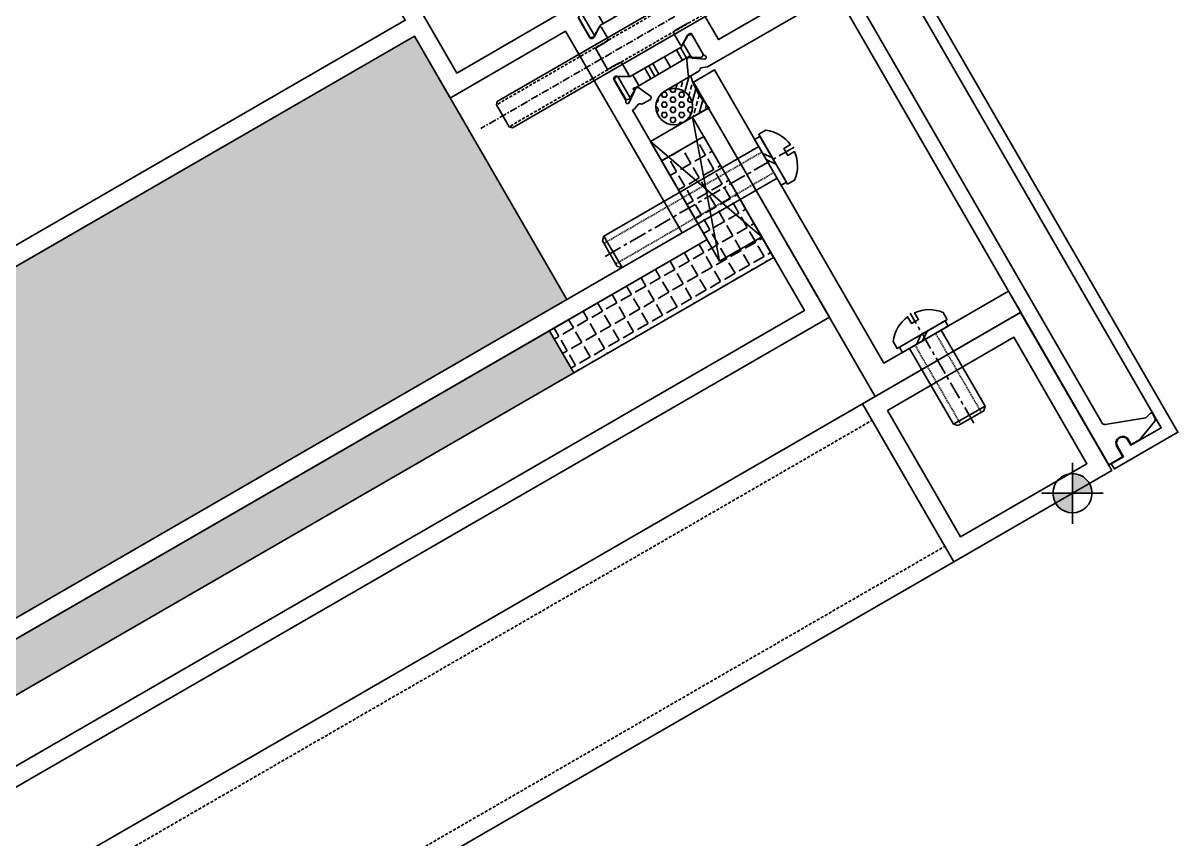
# Model space of a CAD drawing. Header units: millimetres. Extents: x 19684 to 58158, y -7929 to 13062.
# Drawn here: x 36835.7 to 37025.5, y 5507.5 to 5641.5 of the extents above; entities that cross this region are included whole.
import ezdxf

# ---------------------------------------------------------------- set-up
doc = ezdxf.new("R2010")
doc.units = ezdxf.units.MM
for name, pattern in [('CENTER', [2, 1.25, -0.25, 0.25, -0.25]), ('CENTER2', [28.575000000000003, 19.05, -3.175, 3.175, -3.175]), ('CONTINOUS', [0]), ('DASHED', [0.75, 0.5, -0.25]), ('HIDDEN', [0.375, 0.25, -0.125])]:
    doc.linetypes.add(name, pattern=pattern)
for name, color, linetype in [('01', 1, 'Continuous'), ('F-Alum', 4, 'Continuous'), ('F-Bolt', 32, 'Continuous'), ('F-dashed line', 8, 'DASHED'), ('F-Glazing', 8, 'Continuous'), ('F-Misc', 1, 'Continuous'), ('F_MISC', 8, 'Continuous'), ('HAT', 155, 'Continuous'), ('Hatch', 8, 'Continuous'), ('INSUL', 173, 'Continuous'), ('中心线', 1, 'CENTER2'), ('虚线', 8, 'HIDDEN'), ('螺栓钉类', 241, 'Continuous')]:
    doc.layers.add(name, color=color, linetype=linetype)
doc.styles.add('F-simhei', font='')
doc.styles.get('F-simhei').set_extended_font_data('SimHei')
doc.dimstyles.new('1c', dxfattribs={"dimtxt": 3, "dimasz": 2, "dimexe": 1, "dimexo": 2, "dimgap": 1.5, "dimtad": 1, "dimdec": 0, "dimzin": 12, "dimdsep": 46, "dimtxsty": 'F-simhei', "dimblk": 'ARCHTICK', "dimcen": 1, "dimclrd": 1, "dimclre": 1, "dimclrt": 7, "dimadec": 0, "dimazin": 0, "dimtfac": 1, "dimtdec": 0, "dimtix": 1, "dimtofl": 0, "dimtmove": 0, "dimatfit": 3, "dimfxl": 1, "dimtolj": 1, "dimtzin": 0, "dimarcsym": 1})
pattern_1 = [(120.0159999972558, (-47216.91232647803, 12435.17410842589), (-2.381185795183363, -1.375665006030532), [2, -0.7500000000000003]), (210.0160000000012, (-47216.91232647803, 12435.17410842589), (1.375665006030532, -2.381185795183364), [1.999999999999999, -0.7499999999999997])]

# ---------------------------------------------------------------- blocks, each defined once
blk = doc.blocks.new('qertqtwet')
at = {"layer": 'F-Glazing'}
h = blk.add_hatch(dxfattribs=at)
h.set_pattern_fill('ANSI37', color=256, angle=270.0000000000034, style=0)
h.set_pattern_definition([(315.0000000000033, (-29614.42304775224, -25731.69154979243), (1.122532015133579, 1.122532015133709), []), (45.00000000000334, (-29614.42304775224, -25731.69154979243), (-1.122532015133709, 1.122532015133579), [])])
h.paths.add_polyline_path([(-29820.57937317537, -22812.52878940574), (-29818.8122062625, -22812.52878940575), (-29818.8122062625, -22810.33161240899, 0.323428697050681), (-29824.22649746502, -22816.97082330404), (-29822.2096299913, -22816.97082330405, -0.1185157189850159), (-29821.23881053725, -22812.93261066923, -0.2818610536571748)])
h.paths.add_polyline_path([(-29822.2096299913, -22816.97082330405), (-29824.22649746502, -22816.97082330404, 0.3560576311528728), (-29818.8122062625, -22824.46540130571), (-29818.8122062625, -22821.41285720236), (-29820.57937317537, -22821.41285720236, -0.2818610536571745), (-29821.23881053725, -22821.00903593886, -0.1185157189850159)])
at = {"color": 8, "linetype": 'DASHED'}
for p, q in [((-29818.81220626278, -22814.88745477372, -46928.13187290396), (-29758.81220626278, -22814.88745477372, -46928.13187290396)), ((-29818.81220626278, -22814.88745477372, -46928.13187290396), (-29758.81220626278, -22814.88745477372, -46928.13187290396)), ((-29818.81220626278, -22819.05412144038, -46928.13187290396), (-29758.81220626278, -22819.05412144038, -46928.13187290396)), ((-29818.81220626278, -22819.05412144038, -46928.13187290396), (-29758.81220626278, -22819.05412144038, -46928.13187290396))]:
    blk.add_line(p, q, dxfattribs=at)
at = {"color": 8, "linetype": 'CENTER'}
blk.add_line((-29825.47887292947, -22816.97078810705, -46928.13187290396), (-29754.64553959612, -22816.97078810705, -46928.13187290396), dxfattribs=at)
blk.add_line((-29825.47887292947, -22816.97078810705, -46928.13187290396), (-29754.64553959612, -22816.97078810705, -46928.13187290396), dxfattribs=at)
blk.add_arc((-29816.92428280844, -22817.39850685732, -23464.06593645198), 7.314728437362906, 104.9572881810436, 255.0427118187282)
at = {"layer": 'F-Bolt', "elevation": -46928.13187290396}
blk.add_lwpolyline([(-29820.98789410364, -22820.49255707884, 0.2099352819367999), (-29819.32357117219, -22821.47078796239), (-29818.81220753584, -22821.47078810705), (-29818.81220498975, -22812.47078810705), (-29819.3235686261, -22812.47078796277, 0.2099352819368), (-29820.98789211101, -22813.44901790502, 0.1433843212667726), (-29822.08493336194, -22816.35715081947), (-29820.79994085657, -22816.35715118109), (-29820.79994120376, -22817.58442390836), (-29822.08493370902, -22817.58442354483, 0.1433843212667727)], format="xyb", close=True, dxfattribs=at)
blk.add_lwpolyline([(-29820.98789410364, -22820.49255707884, 0.2099352819367999), (-29819.32357117219, -22821.47078796239), (-29818.81220753584, -22821.47078810705), (-29818.81220498975, -22812.47078810705), (-29819.3235686261, -22812.47078796277, 0.2099352819368), (-29820.98789211101, -22813.44901790502, 0.1433843212667726), (-29822.08493336194, -22816.35715081947), (-29820.79994085657, -22816.35715118109), (-29820.79994120376, -22817.58442390836), (-29822.08493370902, -22817.58442354483, 0.1433843212667727)], format="xyb", close=True, dxfattribs=at)
blk.add_lwpolyline([(-29818.81220626278, -22819.47078810705), (-29759.22887292947, -22819.47078810705), (-29758.81220626278, -22819.05412144038), (-29758.81220626278, -22814.88745477372), (-29759.22887292947, -22814.47078810705), (-29818.81220626278, -22814.47078810705)], dxfattribs=at)
blk.add_lwpolyline([(-29818.81220626278, -22819.47078810705), (-29759.22887292947, -22819.47078810705), (-29758.81220626278, -22819.05412144038), (-29758.81220626278, -22814.88745477372), (-29759.22887292947, -22814.47078810705), (-29818.81220626278, -22814.47078810705)], dxfattribs=at)
blk = doc.blocks.new('A$C455C3A01')
at = {"layer": 'Hatch'}
h = blk.add_hatch(dxfattribs=at)
h.set_pattern_fill('M_SYNTHETIC-PISA', color=256, pattern_type=2)
h.set_pattern_definition([(90, (-9.900000006500932, 423.8302261678061), (-6, 3.673940397442059e-16), []), (90, (-9.150000006500932, 423.8302261678061), (-6, 3.673940397442059e-16), []), (90, (-8.400000006500932, 423.8302261678061), (-6, 3.673940397442059e-16), []), (90, (-6.150000006500932, 423.8302261678061), (-6, 3.673940397442059e-16), [])])
edge = h.paths.add_edge_path()
edge.add_arc((-6.87320508075617, -1.599999999999832), 0.5000000000000772, 270.0000000000381, 300.0000000000389, ccw=False)
edge.add_line((-6.873205080755838, -2.099999999999909), (-6.900000000000205, -2.099999999999909))
edge.add_arc((-6.900000000000205, -1.599999999999909), 0.5, 180, 270, ccw=False)
edge.add_line((-7.400000000000205, -1.599999999999909), (-7.400000000000205, 1.600000000000364))
edge.add_arc((-6.900000000000205, 1.600000000000364), 0.5, 90, 180, ccw=False)
edge.add_line((-6.900000000000205, 2.100000000000364), (-6.873205080757202, 2.099999999999909))
edge.add_arc((-6.873205080757574, 1.599999999999688), 0.5000000000002212, 59.999999999965496, 89.99999999995748, ccw=False)
edge.add_line((-6.623205080757202, 2.033012701891948), (-4.833974596215853, 1))
edge.add_line((-4.833974596215853, 1), (4.833974596215398, 1))
edge.add_line((4.833974596215398, 1), (6.623205080756748, 2.033012701891948))
edge.add_arc((6.87320508075709, 1.599999999999793), 0.5000000000001159, 90.00000000003928, 120.00000000003769, ccw=False)
edge.add_line((6.873205080756748, 2.099999999999909), (6.89999999999975, 2.100000000000364))
edge.add_arc((6.89999999999975, 1.600000000000364), 0.5, 0, 90, ccw=False)
edge.add_line((7.39999999999975, 1.600000000000364), (7.39999999999975, -1.599999999999909))
edge.add_arc((6.89999999999975, -1.599999999999909), 0.5, -90, 0, ccw=False)
edge.add_line((6.89999999999975, -2.099999999999909), (6.873205080755383, -2.099999999999909))
edge.add_arc((6.873205080755718, -1.599999999999822), 0.5000000000000873, 239.99999999996152, 269.99999999996163, ccw=False)
edge.add_line((6.623205080755383, -2.033012701891948), (4.833974596216308, -1))
edge.add_line((4.833974596216308, -1), (-4.833974596216308, -1))
edge.add_line((-4.833974596216308, -1), (-6.623205080755838, -2.033012701891948))
at = {"color": 0, "linetype": 'ByBlock'}
blk.add_lwpolyline([(-6.623205080755838, -2.033012701891948, -0.1316524975873993), (-6.873205080755838, -2.099999999999909), (-6.900000000000205, -2.099999999999909, -0.414213562373095), (-7.400000000000205, -1.599999999999909), (-7.400000000000205, 1.600000000000364, -0.414213562373095), (-6.900000000000205, 2.100000000000364), (-6.873205080757202, 2.099999999999909, -0.1316524975873601), (-6.623205080757202, 2.033012701891948), (-4.833974596215853, 1), (4.833974596215398, 1), (6.623205080756748, 2.033012701891948, -0.1316524975873888), (6.873205080756748, 2.099999999999909), (6.89999999999975, 2.100000000000364, -0.4142135623730949), (7.39999999999975, 1.600000000000364), (7.39999999999975, -1.599999999999909, -0.4142135623730951), (6.89999999999975, -2.099999999999909), (6.873205080755383, -2.099999999999909, -0.1316524975873966), (6.623205080755383, -2.033012701891948), (4.833974596216308, -1), (-4.833974596216308, -1)], format="xyb", close=True, dxfattribs=at)
blk = doc.blocks.new('*U84')
at = {"layer": 'HAT'}
h = blk.add_hatch(dxfattribs=at)
h.set_pattern_fill('ANSI33', color=256, scale=0.5)
h.set_pattern_definition([(45, (-42960.06277537793, -11922.42191400856), (-1.122532015133644, 1.122532015133644), []), (45, (-42958.94024287794, -11922.42191400856), (-1.122532015133644, 1.122532015133644), [0.79375, -0.396875])])
edge = h.paths.add_edge_path()
edge.add_arc((3, 11.082361000701), 11.48123361620425, 254.8530260690202, 285.14697393097975, ccw=False)
edge.add_line((0, -1.77635683940025e-15), (0, -4.746772359798344))
edge.add_arc((3, -4.902934290748822), 3.004061675245397, 2.979783772836811, 177.0202162271633, ccw=False)
edge.add_line((6, -4.746772359798344), (6, -1.77635683940025e-15))
h = blk.add_hatch(dxfattribs=at)
h.set_pattern_fill('HEX', color=256, scale=0.5)
h.set_pattern_definition([(0, (-42960.06277537793, -11922.42191400856), (0, 0.824889), [0.47625, -0.9525]), (120, (-42960.06277537793, -11922.42191400856), (-0.7143748293023419, -0.4124444999999998), [0.4762499999999993, -0.9524999999999986]), (59.99999999999999, (-42959.58652537793, -11922.42191400856), (-0.7143748293023418, 0.4124445000000001), [0.47625, -0.9525])])
edge = h.paths.add_edge_path()
edge.add_arc((3, -4.902934290748819), 3.004061675245397, 0, 360)
at = {"layer": '01'}
blk.add_lwpolyline([(6, -1.77635683940025e-15, -0.1329575385010826), (0, -1.77635683940025e-15), (0, -4.746772359798344, -0.9492999147649731), (6, -4.746772359798344)], format="xyb", close=True, dxfattribs=at)
blk.add_circle((3, -4.902934290748819), 3.004061675245397, dxfattribs=at)
blk = doc.blocks.new('*U85')
at = {"layer": '中心线', "color": 1, "linetype": 'CENTER', "ltscale": 2.357947691000002}
blk.add_line((-2.842170943040401e-14, 30.90048662063384), (2.842170943040401e-14, -4.956409502317115), dxfattribs=at)
at = {"layer": '虚线', "linetype": 'HIDDEN', "ltscale": 0.5}
for p, q in [((-1.948286311568523, 1.13686837721616e-13), (-1.94828631156858, 30.00000000000011)), ((1.948286311568523, 1.13686837721616e-13), (1.948286311568467, 30.00000000000011))]:
    blk.add_line(p, q, dxfattribs=at)
at = {"layer": '螺栓钉类', "color": 241, "linetype": 'Continuous'}
for p, q in [((-2.40807576862025, 30.00000000000011), (-2.999791744951636, 29.40828402366867)), ((2.99979174495158, 29.40828402366867), (-2.999791744951636, 29.40828402366867)), ((-2.999791744951636, 1.13686837721616e-13), (-2.999791744951636, 29.40828402366867)), ((2.408075768620193, 30.00000000000011), (-2.408075768620307, 30)), ((2.408075768620193, 30.00000000000011), (2.99979174495158, 29.40828402366867)), ((2.999791744951636, 1.13686837721616e-13), (2.99979174495158, 29.40828402366867)), ((-0.9100693464279175, -1), (0.5333063006401062, 0)), ((0.2446311712265015, -1), (1.688006818294525, 0))]:
    blk.add_line(p, q, dxfattribs=at)
blk.add_lwpolyline([(4.350000023841858, 0), (4.350000023841858, -1), (-4.350000023841858, -1), (-4.350000023841858, 0)], close=True, dxfattribs=at)
blk.add_lwpolyline([(-4.75, -1), (4.75, -1), (4.75, -2.319999992847443, -0.2072557309237045), (0.6600000262260437, -4.663157165050507), (0.6600000262260437, -3.379999995231628), (-0.6600000262260437, -3.379999995231628), (-0.6600000262260437, -4.663157165050507, -0.2072557309237047), (-4.75, -2.319999992847443)], format="xyb", close=True, dxfattribs=at)
blk = doc.blocks.new('*U82')
at = {"layer": 'F-Misc'}
blk.add_lwpolyline([(0, -8), (0, 0), (-22.6862628114484, 0), (-22.6862628114484, -8)], close=True, dxfattribs=at)
for points in [[(0, -8), (-22.6862628114484, 0)], [(-22.6862628114484, -8), (0, 0)]]:
    blk.add_lwpolyline(points, dxfattribs=at)
blk = doc.blocks.new('*U83')
at = {"layer": '中心线', "color": 1, "linetype": 'CENTER', "ltscale": 2.357947691000002}
blk.add_line((-4.263256414560601e-14, 15.90048662063384), (1.4210854715202e-14, -4.956409502317115), dxfattribs=at)
at = {"layer": '虚线', "linetype": 'HIDDEN', "ltscale": 0.5}
for p, q in [((-1.948286311568509, 1.13686837721616e-13), (-1.948286311568566, 15.00000000000011)), ((1.948286311568523, 1.13686837721616e-13), (1.948286311568481, 15.00000000000011))]:
    blk.add_line(p, q, dxfattribs=at)
at = {"layer": '螺栓钉类', "color": 241, "linetype": 'Continuous'}
for p, q in [((-2.40807576862025, 15.00000000000011), (-2.999791744951651, 14.40828402366867)), ((2.999791744951594, 14.40828402366867), (-2.999791744951636, 14.40828402366867)), ((-2.999791744951622, 1.13686837721616e-13), (-2.999791744951651, 14.40828402366867)), ((2.408075768620179, 15.00000000000011), (-2.408075768620321, 15)), ((2.408075768620179, 15.00000000000011), (2.999791744951594, 14.40828402366867)), ((2.999791744951636, 1.13686837721616e-13), (2.999791744951594, 14.40828402366867)), ((-0.9100693464279175, -1), (0.5333063006401062, 0)), ((0.2446311712265015, -1), (1.688006818294525, 0))]:
    blk.add_line(p, q, dxfattribs=at)
blk.add_lwpolyline([(4.350000023841858, 0), (4.350000023841858, -1), (-4.350000023841858, -1), (-4.350000023841858, 0)], close=True, dxfattribs=at)
blk.add_lwpolyline([(-4.75, -1), (4.75, -1), (4.75, -2.319999992847443, -0.2072557309237045), (0.6600000262260437, -4.663157165050507), (0.6600000262260437, -3.379999995231628), (-0.6600000262260437, -3.379999995231628), (-0.6600000262260437, -4.663157165050507, -0.2072557309237047), (-4.75, -2.319999992847443)], format="xyb", close=True, dxfattribs=at)
blk = doc.blocks.new('A$C714F5CF6')
at = {"ltscale": 0.5}
h = blk.add_hatch(color=7, dxfattribs=at)
edge = h.paths.add_edge_path()
edge.add_line((0, 3.21222950972151), (0, 0))
edge.add_line((0, 0), (3.212229509372264, 0))
edge.add_ellipse((0, 0), major_axis=(-2.271389268935526, 2.271389268935526), ratio=0.9999999999934978, start_angle=225.0000000001863, end_angle=314.9999999998137)
edge = h.paths.add_edge_path()
edge.add_line((0, 0), (-3.212229509372264, 0))
edge.add_ellipse((0, 0), major_axis=(-2.271389268935526, 2.271389268935526), ratio=0.9999999999934978, start_angle=45.00000000018628, end_angle=134.9999999998137)
edge.add_line((0, -3.21222950972151), (0, 0))
at = {"color": 7, "ltscale": 0.5}
for p, q in [((0, 5.012234860099852), (0, -5.012234860099852)), ((5.012234859634191, 0), (-5.012234859634191, 0))]:
    blk.add_line(p, q, dxfattribs=at)
blk.add_circle((0, 0), 3.212229509400538, dxfattribs=at)
blk = doc.blocks.new('*U44')
at = {"layer": 'INSUL', "lineweight": 0}
h = blk.add_hatch(dxfattribs=at)
h.set_pattern_fill('岩棉', color=256, scale=50, style=0, pattern_type=2)
h.set_pattern_definition([(171.78891, (26.650004, 99.5238095), (-336.6008620780631, 50.00000124306714), [1.6670945, -348.4227]), (146.908661, (28.1114365, 98.5714285), (-79.20020219160399, 50.00000069194422), [1.7443665, -364.57256]), (132.32733, (29.195725, 97.3809525), (-89.10022864317625, 99.9999995668048), [1.610253, -336.5429]), (114.796992, (29.8557265, 95.952381), (-19.80005068304433, 49.99999970553313), [1.573664, -163.66106]), (91.62022409999996, (29.9028695, 94.28571450000001), (-9.900025001805957, 299.9999998552539), [1.6673335, -348.47265]), (82.82482490000001, (25.047143, 55.7142855), (69.30017472092726, 549.999998517065), [38.87586899999999, -8125.0565]), (97.17517500000001, (34.8528825, 55.7142855), (-69.30017624141853, 549.9999983257582), [38.87586899999999, -8125.0565]), (88.37977579999999, (29.9971555, 94.28571450000001), (9.900021527004037, 299.9999999510729), [1.6673335, -348.47265]), (65.203007, (30.0442985, 95.952381), (19.80005064790947, 49.99999977936148), [1.573664, -163.66106]), (47.67266910000001, (30.7043005, 97.3809525), (89.1002283656976, 99.99999985063482), [1.610253, -336.5429]), (33.09133830000001, (31.788589, 98.5714285), (79.20020143753092, 50.00000181883439), [1.7443665, -364.57256]), (8.211089519999998, (33.250021, 99.5238095), (336.6008622827113, 49.99999990778933), [1.6670945, -348.4227]), (87.16616460000002, (25, 54.761905), (9.900020892923356, 150.0000001508891), [0.9535469999999998, -199.2913249999999]), (103.901385, (25.235715, 53.809524), (-39.60010132330267, 149.9999998141721), [0.981117, -205.053495]), (111.603615, (25.6128585, 52.85714299999999), (-9.900025264479012, 49.99999998313673), [1.0243375, -52.75336999999999]), (122.761347, (26.2257175, 51.90476200000001), (-29.70007678582747, 49.99999947815058), [1.1325305, -236.698865]), (138.290552, (27.027148, 51.190476), (-59.40015143087815, 50.00000102781988), [1.0735435, -224.37054]), (152.003514, (27.9228645, 50.7142855), (-89.10022875324242, 49.99999931280099), [1.0144285, -212.0155950000001]), (166.477202, (28.912867, 50.47619049999999), (-198.0005069179623, 50.00000160444229), [1.018231, -212.810275]), (167.070755, (29.9500125, 50.238095), (-207.9005329079077, 49.99999990594333), [1.064124, -222.40194]), (12.9292444, (29.9500125, 50.238095), (207.9005329840112, 49.99999967810825), [1.064124, -222.40194]), (13.5227975, (30.987158, 50.47619049999999), (198.0005073542946, 49.99999987656191), [1.018231, -212.810275]), (27.99648529999999, (31.9771605, 50.7142855), (99.00025263747521, 50.00000182197773), [1.0144285, -212.015595]), (41.70944699999999, (32.87287749999999, 51.190476), (59.4001509728359, 50.00000148414861), [1.0735435, -224.3705399999999]), (57.23865219999999, (33.674308, 51.90476200000001), (99.00025222426618, 150.000000833926), [1.1325305, -236.6988649999999]), (68.396384, (34.2871665, 52.85714299999999), (9.90002520739039, 50.00000017853192), [1.0243375, -52.75337]), (76.098615, (34.6643105, 53.809524), (9.900025377069287, 49.99999975785479), [0.9811169999999998, -205.0534949999999]), (92.83383529999998, (34.9000255, 54.761905), (-9.900025125621006, 149.9999999456897), [0.9535470000000003, -199.291325])])
h.paths.add_polyline_path([(0, 0), (170.3581939279481, 0), (170.3581939279481, 50), (0, 50)])
at = {"layer": 'INSUL'}
blk.add_lwpolyline([(0, 0), (170.3581939279481, 0), (170.3581939279481, 50), (0, 50)], close=True, dxfattribs=at)
blk = doc.blocks.new('_ArchTick')
at = {"color": 0, "linetype": 'ByBlock', "const_width": 0.15}
blk.add_lwpolyline([(-0.5, -0.5), (0.5, 0.5)], dxfattribs=at)
blk = doc.blocks.new('*D105')
at = {"layer": 'Defpoints', "color": 0, "transparency": 16777216}
for p in [(36988.62935420975, 5553.048654032662), (36405.21027547237, 5215.994228437163), (36369.6698018625, 5169.450212949714), (36424.6892766161, 5150.706732945904), (36770.58442166886, 4475.493330696554)]:
    blk.add_point(p, dxfattribs=at)
at = {"layer": 'Hatch', "color": 1, "lineweight": -2, "transparency": 16777216}
blk.add_arc((36358.40287123196, 5188.952530068282), 76.52861253332618, 300.0159999752524, 30.01599999605987, dxfattribs=at)
at = {"layer": 'Hatch', "color": 1, "lineweight": -2, "transparency": 16777216, "xscale": 2, "yscale": 2, "zscale": 2}
for p, rotation in [((36424.66790581072, 5227.235342511351), 120.0159999960598), ((36396.68568365096, 5122.687495475617), 210.0159999752524)]:
    blk.add_blockref('_ArchTick', p, dxfattribs=dict(at, rotation=rotation))
at = {"layer": 'Hatch', "color": 7, "transparency": 16777216, "insert": (36429.41508775629, 5169.946116496114), "char_height": 3, "attachment_point": 5, "rotation": 75.01599998565588, "style": 'F-simhei'}
blk.add_mtext('\\A1;90.00°', dxfattribs=at)

msp = doc.modelspace()

# ---------------------------------------------------------------- hatches: boundary and pattern name
at = {"layer": 'Hatch'}
h = msp.add_hatch(dxfattribs=at)
h.set_pattern_fill('ANGLE', color=256, scale=9.999999999999998, angle=120.0159999972318)
h.set_pattern_definition(pattern_1)
h.paths.add_polyline_path([(36926.20591156361, 5584.084143023239), (36959.03950368129, 5603.05283586264), (36947.56393541766, 5622.905703576638), (36940.63684946803, 5618.903769013647), (36948.11048227181, 5605.977987695202), (36922.20397624034, 5591.011229966265)])
h = msp.add_hatch(dxfattribs=at)
h.set_pattern_fill('ANGLE', color=256, scale=9.999999999999998, angle=120.0159999972318)
h.set_pattern_definition(pattern_1)
h.paths.add_polyline_path([(36727.52052671772, 5514.221830959155), (36734.48222518552, 5518.243761958423), (36738.46964795409, 5511.341795134766), (36784.306238058, 5511.34454728847), (36922.20399202462, 5591.011219795582), (36926.20599553712, 5584.083980518884), (36786.45090917848, 5503.344676100634), (36733.84695063772, 5503.351115160593)])

# ---------------------------------------------------------------- linework, layer by layer
at = {"layer": 'F-Alum', "elevation": 5.05429572563665e-05}
for points in [[(36926.17516844727, 5644.424723848388), (36906.99998065975, 5633.346759443048), (36872.6655476249, 5692.777413716805, 0.4142135629107179)], [(36948.11091763806, 5605.977182631894), (36935.83615255296, 5627.224046766598), (36936.04327396462, 5627.343681165283, 0.086106092567218), (36936.17449572764, 5627.453239180282), (36936.81470169195, 5628.20818440619, -0.3595079999993098), (36937.19075206602, 5628.275532503845, 0.2637250000000688), (36937.4866411902, 5628.276325984327), (36938.79076535641, 5629.020230779577, 0.0874890000002171), (36938.87092646548, 5629.086785385203, 0.4142139999995563), (36938.83615177574, 5629.509621903282, 0.02182000000013751), (36938.81547171847, 5629.525662115306), (36936.8774580148, 5630.897775757196, 0.1763269999993696), (36936.67951774294, 5630.951920461954), (36936.16682416027, 5630.909755867491, 0.1989120000004778), (36936.03067996577, 5630.839782767111, 0.0655429999996988), (36936.00239833205, 5630.795895604442, 0.2679490000005901), (36936.01879120679, 5630.596568561279), (36936.11843243524, 5630.452676549627, -0.2679490000006816), (36936.1348253863, 5630.253349441795), (36935.26735826272, 5628.418083569457, -0.5206607007358245), (36934.77766895943, 5628.460715701938, -0.2134220000006896), (36934.75240006116, 5628.704357824317, 0.2134220000000366), (36934.72713116281, 5628.947999946624), (36932.79980628069, 5632.284072763989, -0.4142139999998129), (36932.90949945772, 5632.693911033213), (36933.10079595831, 5632.804427357583, -0.1378520000001151), (36933.2580910148, 5632.844574646799), (36935.03664954771, 5632.801744005275, 0.1378520000003556), (36935.14151276546, 5632.82850893019, 0.4142139999991469), (36935.21464155016, 5633.101734443), (36934.23253644663, 5634.801693889371, 0.4142135623730951), (36933.54947266462, 5634.984515851098), (36931.7525814968, 5633.946411094621), (36930.75222707814, 5635.677958907148), (36929.75187265953, 5637.409506719749), (36931.54876382733, 5638.447611476218, 0.4142135623730951), (36931.73158578899, 5639.130675258228), (36930.7494806855, 5640.830634704584, 0.4142139999991469), (36930.4762551727, 5640.903763489241, 0.1378520000003556), (36930.40068771674, 5640.826289524317), (36929.54937321995, 5639.264121624776, -0.1378520000001151), (36929.43602200622, 5639.147910429165), (36929.24472550557, 5639.037394104798, -0.4142139999998129), (36928.83488723637, 5639.147087281832), (36926.90756235424, 5642.483160099237, 0.2134220000000366)]]:
    msp.add_lwpolyline(points, format="xyb", dxfattribs=at)
at = {"layer": 'F-Alum'}
for points in [[(36745.20303940275, 5611.632595732655), (36766.89953092122, 5624.16714356334), (36770.6777053648, 5631.546952161654), (36870.20248827746, 5689.044674956083, -0.4142135629305874), (36871.56861584206, 5688.679031029787), (36898.53136257043, 5642.008282809038), (36770.41491354195, 5567.99249670354), (36745.20303940275, 5611.632595732655)], [(36971.47587109394, 5663.7545491499), (37022.72041602941, 5575.053606714311), (37022.72041603039, 5575.053606717207), (37021.21968301391, 5577.651277031389), (37021.21968301093, 5577.651277029083), (37022.72041602739, 5575.053606714842), (37017.74470759142, 5572.179027174116), (37017.24446577137, 5573.044912918009, 1), (37015.51269428361, 5572.044429277881), (37016.51317792366, 5570.312657790098), (37014.51511893533, 5569.158333825351), (37015.0153607553, 5568.292448081505), (37025.45267115735, 5574.322318866594), (36972.20715894171, 5666.486804277803)], [(36969.31221365551, 5646.565539600262), (36948.19881366065, 5634.367840848601), (36947.13966475635, 5634.174778524324, 0.3595079999969891), (36946.89347752496, 5633.882645853657, -0.2637250000009912), (36946.74498870587, 5633.626712124023), (36945.44910941521, 5632.868535990427, -0.08748900000020804), (36945.35141108347, 5632.832337165706, -0.4142140000096972), (36945.0024764185, 5633.073676345317, -0.02181999999955182), (36944.99891073476, 5633.099603918898), (36944.77831180589, 5635.463907003112, -0.1763270000030645), (36944.83028038422, 5635.662429715085), (36945.12290653497, 5636.085516584048, -0.1989119999914122), (36945.25153078458, 5636.16850621505, -0.06554299999945595), (36945.30367756743, 5636.171084371701, -0.2679490000022325), (36945.46816697891, 5636.057316054532), (36945.54304886722, 5635.899120010883, 0.267948999996922), (36945.70753829662, 5635.785351595372), (36947.73075133751, 5635.620097174375, 0.5206607007311933), (36947.93842668908, 5636.0656126744, 0.2134219999978007), (36947.73998064207, 5636.209206432748, -0.2134220000036281), (36947.54153459502, 5636.352800191053), (36945.61420971294, 5639.688873008374, 0.414214000006558), (36945.20437144365, 5639.798566185309), (36945.01307494306, 5639.688049860968, 0.1378520000000337), (36944.89972372937, 5639.571838665477), (36944.04840923251, 5638.009670765838, -0.137851999999961), (36943.97284177654, 5637.932196800903, -0.41421400000608), (36943.6996162638, 5638.005325585615), (36942.71751116029, 5639.705285032018, -0.414213562373095), (36942.90033312195, 5640.388348814013), (36944.93423726597, 5641.563381338521)], [(36742.60491965966, 5610.132667152684), (36769.05833462246, 5564.343546159165), (36770.09624609048, 5564.343734811911), (36900.03208774461, 5639.41062584706), (36905.80300051437, 5629.421553902932, 0.4142135623737295), (36906.07622602701, 5629.348425117532), (36924.87113403648, 5640.206669447263), (36944.01255715522, 5607.074127210548), (36783.50586440208, 5514.345380188439), (36740.20361622846, 5514.337509489902), (36697.56021654189, 5588.150434898987, -0.4142135618083592), (36697.92586046752, 5589.516562461053), (36713.17855721153, 5598.328391068848), (36722.53481176972, 5598.536654240866), (36742.60538180016, 5610.131870906262)]]:
    msp.add_lwpolyline(points, format="xyb", dxfattribs=at)
for points in [[(37016.22851684594, 5570.23135104846), (37016.23953795002, 5570.212274241116), (37014.12798887451, 5568.992384479716), (36970.31270172522, 5644.833769498589), (36968.5809247763, 5643.833284004984), (36967.58044211209, 5645.565056056472), (36969.31221416359, 5646.565538720795), (36959.4334947856, 5663.664927743463)], [(36368.89436112216, 5198.410725960519), (36346.35418479011, 5237.426291138443), (36964.09193561463, 5594.307398861929), (36945.72530292007, 5626.098800794418), (36948.32296397752, 5627.599544561708), (36948.32296397752, 5627.599544561708), (36948.32296397752, 5627.599544561708), (36968.19029959353, 5593.210472671817), (36968.19029959353, 5593.210472671817), (36350.45256427243, 5236.329364926281), (36372.99274381606, 5197.313794191519)], [(36738.46964795409, 5511.341795134766), (36784.306238058, 5511.34454728847), (36929.01300564115, 5594.944941289097)]]:
    msp.add_lwpolyline(points, dxfattribs=at)
for points in [[(36965.21383096372, 5647.662471371812), (36958.33657133893, 5659.56655621159), (36943.08760385772, 5650.756882075737), (36949.96486348245, 5638.852797235995)], [(36975.69836779594, 5580.214519177003), (36999.65039528161, 5594.052148349023), (36997.64942800022, 5597.515691323904), (36977.1609434894, 5585.679029433286), (36949.32397987453, 5633.862985597334), (36945.86043689965, 5631.862018315944)]]:
    msp.add_lwpolyline(points, close=True, dxfattribs=at)
at = {"layer": 'F-Alum', "linetype": 'CONTINOUS', "ltscale": 15555}
msp.add_lwpolyline([(37014.12798887451, 5568.992384479716), (37016.14182880623, 5570.155825454091, 0.414213562373095), (37016.25152198339, 5570.565663723319), (37015.42610570917, 5571.994405095935, -1), (37017.33105434573, 5573.094937099973), (37017.7812719838, 5572.315639930493), (37019.12865064557, 5573.094051122527, 0.1428492727586986), (37019.24476505465, 5573.215453176497), (37021.63823523584, 5576.174368105127, 0.2840790438404123), (37021.65384522643, 5576.699867420477), (37021.25192884486, 5577.395558286586, 0.5575365158333588), (37020.91181854351, 5577.405661284734), (37020.17426346734, 5576.674786705604), (37013.48287164854, 5575.577414953546, -0.2963790067032196), (37012.99722306358, 5575.824508391466), (36966.66102889537, 5656.029417948066)], format="xyb", dxfattribs=at)
at = {"layer": 'F-Alum', "elevation": 5.05429572563665e-05}
msp.add_lwpolyline([(36784.30669482586, 5511.343756653292), (36948.11091763806, 5605.977182631894)], dxfattribs=at)
at = {"layer": 'F-Alum', "flags": 128}
for points in [[(36973.62652263894, 5579.017570384796), (36988.62935420976, 5553.04865403266), (37014.60592644875, 5568.055908601185), (36999.60309487789, 5594.024824953238)], [(36977.72490532975, 5577.920638613887), (36989.72628598123, 5557.147036725684), (37010.50754375791, 5569.152840372124), (36998.50616310641, 5589.926442260279)]]:
    msp.add_lwpolyline(points, close=True, dxfattribs=at)
for points in [[(36390.20744389694, 5241.963144797235), (36973.62652262432, 5579.017570378397)], [(36405.21027547238, 5215.994228437165), (36988.62935420976, 5553.04865403266)]]:
    msp.add_lwpolyline(points, dxfattribs=at)
at = {"layer": 'F-dashed line', "flags": 128}
for points in [[(36391.78574009166, 5239.231217716268), (36975.20481882047, 5576.285643298219)], [(36403.74471471643, 5218.531017875939), (36987.16379345618, 5555.585443464268)]]:
    msp.add_lwpolyline(points, dxfattribs=at)
at = {"layer": 'Hatch'}
for points in [[(36926.20591156361, 5584.084143023239), (36959.03950368129, 5603.05283586264), (36947.56393541766, 5622.905703576638), (36940.63684946803, 5618.903769013647), (36948.11048227181, 5605.977987695202), (36922.20397624034, 5591.011229966265), (36926.20591156361, 5584.084143023239)], [(36727.52052671772, 5514.221830959155), (36734.48222518552, 5518.243761958423), (36738.46964795409, 5511.341795134766), (36784.306238058, 5511.34454728847), (36922.20399202462, 5591.011219795582), (36926.20599553712, 5584.083980518884), (36786.45090917848, 5503.344676100634), (36733.84695063772, 5503.351115160593), (36727.52052671772, 5514.221830959155), (36727.52052671772, 5514.221830959155), (36727.52052671772, 5514.221830959155), (36727.52052671772, 5514.221830959155)]]:
    msp.add_lwpolyline(points, dxfattribs=at)

# ---------------------------------------------------------------- block references
at = {"layer": 'F_MISC'}
for name, p, rotation in [('qertqtwet', (22560.80592550892, -29017.17650097193, 46928.13187290395), 210.0159999954233), ('*U85', (36958.0974167427, 5618.676742467062), 120.0159999748986), ('*U83', (36983.95784717728, 5589.605757872294), 210.0159999748986)]:
    msp.add_blockref(name, p, dxfattribs=dict(at, rotation=rotation))
at = {"layer": 'F_MISC', "extrusion": (-6.135538778012389e-07, 1.062021473363871e-06, 0.9999999999992478), "rotation": 210.0160000285073}
for p in [(36934.27807371933, 5644.51813448135, -0.01666657007035445), (36940.17031764584, 5634.319047146121, -0.01668101692922329)]:
    msp.add_blockref('A$C455C3A01', p, dxfattribs=at)
at = {"layer": 'F_MISC', "ltscale": 18000, "extrusion": (-9.067815260528013e-07, -6.800515792032805e-07, 0.9999999999993576), "zscale": -1.000000000000004, "rotation": 210.0159998354283}
msp.add_blockref('*U44', (36900.0320862004, 5639.410628469693, -0.03729535751021874), dxfattribs=at)
at = {"layer": 'F_MISC', "xscale": -1}
for name, p, rotation in [('*U84', (36948.45468171992, 5627.675640886955, -3.782905836667654e-07), 300.0159999748984), ('*U82', (36945.72529849517, 5626.098798238025), 300.0159999543231), ('A$C714F5CF6', (37008.13493860803, 5564.317482524879, -3.241943070968868e-07), 90)]:
    msp.add_blockref(name, p, dxfattribs=dict(at, rotation=rotation))

# ---------------------------------------------------------------- dimensions: what is measured, and where the dimension line sits
at = {"layer": 'Hatch'}
dim = msp.add_angular_dim_2l(base=(36424.6892766161, 5150.706732945904), line1=((36369.66980186251, 5169.450212949714), (36770.58442166886, 4475.493330696556)), line2=((36405.21027547237, 5215.994228437163), (36988.62935420976, 5553.048654032662)), dimstyle='1c', override={"dimdec": 1, "dimadec": 2, "dimtdec": 1}, dxfattribs=at)
dim.commit()
dim.dimension.update_dxf_attribs({"geometry": '*D105', "text_midpoint": (36429.41508775629, 5169.946116496116)})

doc.saveas('drawing.dxf')
